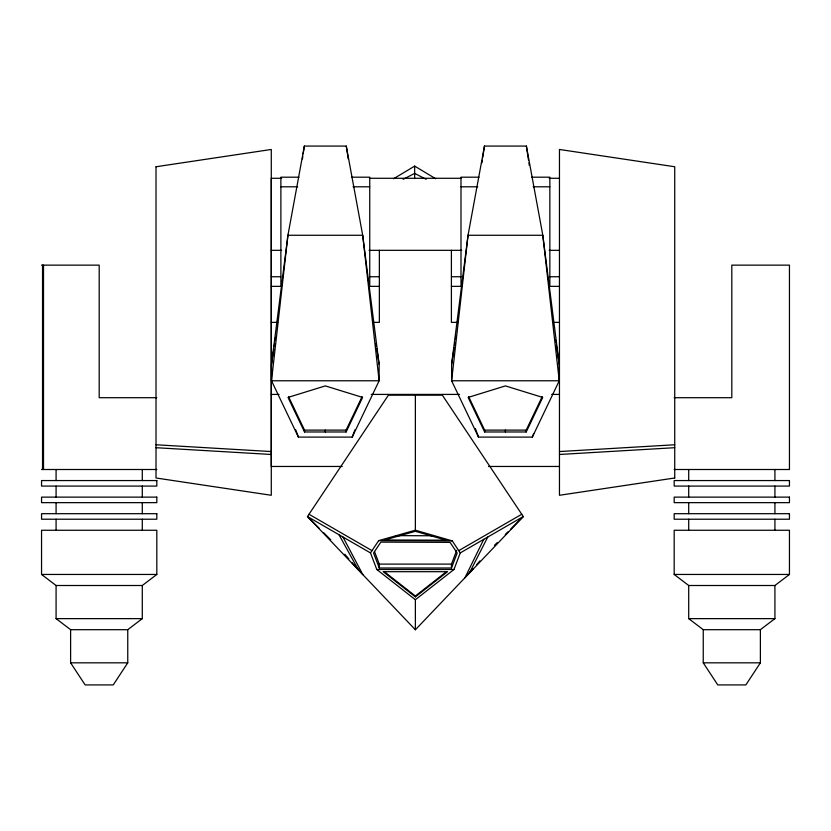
<?xml version="1.0" encoding="UTF-8"?>
<svg xmlns="http://www.w3.org/2000/svg" width="831" height="831" viewBox="0 0 831 831"><rect width="100%" height="100%" fill="white"/><g stroke="black" fill="none" stroke-linecap="round" stroke-linejoin="round"><path stroke-width="1.25" d="M414.659 178.572L414.659 166.107L435.745 178.758M271.508 364.352L287.931 235.266L304.354 146.079L346.278 146.079L362.7 235.266L379.133 364.352L379.133 380.775L352.219 437.106L298.412 437.106L271.508 380.775L271.508 364.352L273.825 348.947M451.617 364.352L468.04 235.266L484.463 146.079L526.387 146.079L542.809 235.266L559.242 364.352L559.242 380.775L532.339 437.106L478.521 437.106L451.617 380.775L451.617 364.352L454.131 347.659M274.209 346.371L274.594 343.805M275.175 339.952L275.56 337.386M302.422 158.918L302.806 156.353M303.201 153.787L304.354 146.079M454.515 345.094L454.9 342.528M455.481 338.674L455.866 336.108M481.959 162.772L482.344 160.206M482.728 157.63L484.463 146.079M352.219 437.106L354.91 429.835M532.339 437.106L533.679 433.47M451.482 567.999L457.164 553.02L450.07 542.363L380.837 542.124L373.576 553.02L379.268 567.999L451.482 567.999L451.482 564.104L456.728 550.278M415.375 629.763L415.375 599.722L453.965 569.495L460.26 552.916L523.27 516.539L442.341 395.161L388.399 395.161L307.48 516.539L415.375 629.763L523.27 516.539L510.67 529.139M346.101 431.975L362.607 397.426L325.316 385.906L288.025 397.426L304.53 431.975L346.101 431.975L346.101 430.105L362.056 396.709M526.21 431.975L542.716 397.426L505.425 385.906L468.133 397.426L484.639 431.975L526.21 431.975L526.21 430.105L542.165 396.709M483.767 539.34L464.955 577.732L470.824 570.949M487.766 537.034L469.318 573.151L473.379 568.456M142.288 585.502L142.288 618.638L127.756 629.69L127.756 662.826L113.224 684.921L85.146 684.921L70.614 662.826L70.614 629.69L56.082 618.638L56.082 585.502L41.55 574.45L41.55 530.261L156.82 530.261L156.82 574.45L142.288 585.502L56.082 585.502M774.918 585.502L774.918 618.638L760.386 629.69L760.386 662.826L745.854 684.921L717.776 684.921L703.244 662.826L703.244 629.69L688.712 618.638L688.712 585.502L674.18 574.45L674.18 530.261L789.45 530.261L789.45 574.45L774.918 585.502L688.712 585.502M415.375 599.722L376.786 569.495L370.481 552.916L378.687 540.617L415.375 530.209L452.23 540.877L460.26 552.916M476.63 564.696L479.882 560.946M494.476 545.333L497.177 542.633M505.269 534.53L507.97 531.83M415.375 596.897L383.195 571.697L447.545 571.697L415.375 596.897L415.375 596.014L446.538 571.603M393.562 178.758L414.659 166.107M458.743 550.641L521.743 514.264M403.128 179.309L414.659 173.388L426.178 179.309M559.46 451.555L674.73 444.772M559.46 454.474L674.73 447.701M298.921 177.19L280.888 177.19L280.888 286.352L271.28 286.352M351.71 177.19L369.743 177.19L369.743 286.352L379.351 286.352M479.03 177.19L460.997 177.19L460.997 286.352L451.399 286.352M531.83 177.19L549.852 177.19L549.852 286.352L559.46 286.352M281.574 178.281L271.28 178.281L271.28 466.461L342.247 466.461M369.431 178.281L461.319 178.281M549.166 178.281L559.46 178.281M280.888 186.798L297.633 186.798M352.998 186.798L369.743 186.798M460.997 186.798L477.742 186.798M533.118 186.798L549.852 186.798M271.28 250.328L281.574 250.328M369.057 250.328L461.683 250.328M549.166 250.328L559.46 250.328M41.55 265.141L99.19 265.141L99.19 397.706L156.82 397.706M271.28 276.744L280.888 276.744M369.743 276.744L379.351 276.744M451.399 276.744L460.997 276.744M549.852 276.744L559.46 276.744M271.28 322.376L277.72 322.376M372.922 322.376L379.351 322.376L379.351 250.328M457.829 322.376L451.399 322.376L451.399 250.328M553.03 322.376L559.46 322.376M271.28 394.413L279.071 394.413M371.239 394.413L459.512 394.413M551.67 394.413L559.46 394.413M674.18 397.706L731.81 397.706L731.81 265.141L789.45 265.141L789.45 469.505L674.18 469.505M288.575 396.709L304.53 430.105L346.101 430.105M468.684 396.709L484.639 430.105L526.21 430.105M488.493 466.461L559.46 466.461M41.55 469.505L156.82 469.505M374.449 551.431L379.268 564.104L451.482 564.104M376.786 569.495L453.965 569.495M41.55 574.45L156.82 574.45M674.18 574.45L789.45 574.45M56.082 618.638L142.288 618.638M688.712 618.638L774.918 618.638M70.614 629.69L127.756 629.69M703.244 629.69L760.386 629.69M70.614 662.826L127.756 662.826M703.244 662.826L760.386 662.826M396.252 535.631L433.356 535.766M378.687 540.617L452.23 540.877M156.01 444.772L271.28 451.555M156.01 447.701L271.28 454.474M308.997 514.264L372.008 550.641M370.481 552.916L307.48 516.539L319.114 528.173M384.202 571.603L415.375 596.014M323.581 532.65L330.748 539.807M354.536 565.028L362.877 574.678L342.974 537.034M344.803 554.235L348.833 558.899M352.064 562.639L358.514 570.097L338.986 534.728M475.384 428.619L478.521 437.106M295.722 429.835L298.412 437.106M526.387 146.079L528.516 160.206M528.9 162.772L529.285 165.338M555.565 339.952L555.96 342.528M556.344 345.094L559.242 364.352M346.278 146.079L348.21 158.918M376.038 343.805L376.422 346.371M376.807 348.947L379.133 364.352M774.918 469.505L774.918 480.557M774.918 486.083L774.918 497.125M774.918 502.651L774.918 513.693M774.918 519.219L774.918 530.261M688.712 469.505L688.712 480.557M688.712 486.083L688.712 497.125M688.712 502.651L688.712 513.693M688.712 519.219L688.712 530.261M505.425 430.105L505.425 431.975M484.639 430.105L484.639 431.975M415.375 395.161L415.375 530.209M379.268 564.104L379.268 567.999M325.316 430.105L325.316 431.975M304.53 430.105L304.53 431.975M142.288 469.505L142.288 480.557M142.288 486.083L142.288 497.125M142.288 502.651L142.288 513.693M142.288 519.219L142.288 530.261M56.082 469.505L56.082 480.557M56.082 486.083L56.082 497.125M56.082 502.651L56.082 513.693M56.082 519.219L56.082 530.261M43.513 265.141L43.513 469.505M42.537 265.141L42.537 469.505M156.01 166.751L156.01 477.991L271.28 495.276L271.28 149.466L156.01 166.751M287.931 235.266L271.508 380.775L379.133 380.775L362.7 235.266L287.931 235.266M468.04 235.266L451.617 380.775L559.242 380.775L542.809 235.266L468.04 235.266M415.365 531.289L384.732 539.984L446.143 540.192L415.365 531.289M674.73 477.991L559.46 495.276L559.46 149.466L674.73 166.751L674.73 477.991M156.82 480.557L41.55 480.557L41.55 486.083L156.82 486.083L156.82 480.557M789.45 480.557L674.18 480.557L674.18 486.083L789.45 486.083L789.45 480.557M156.82 497.125L41.55 497.125L41.55 502.651L156.82 502.651L156.82 497.125M789.45 497.125L674.18 497.125L674.18 502.651L789.45 502.651L789.45 497.125M156.82 513.693L41.55 513.693L41.55 519.219L156.82 519.219L156.82 513.693M789.45 513.693L674.18 513.693L674.18 519.219L789.45 519.219L789.45 513.693"/></g></svg>
